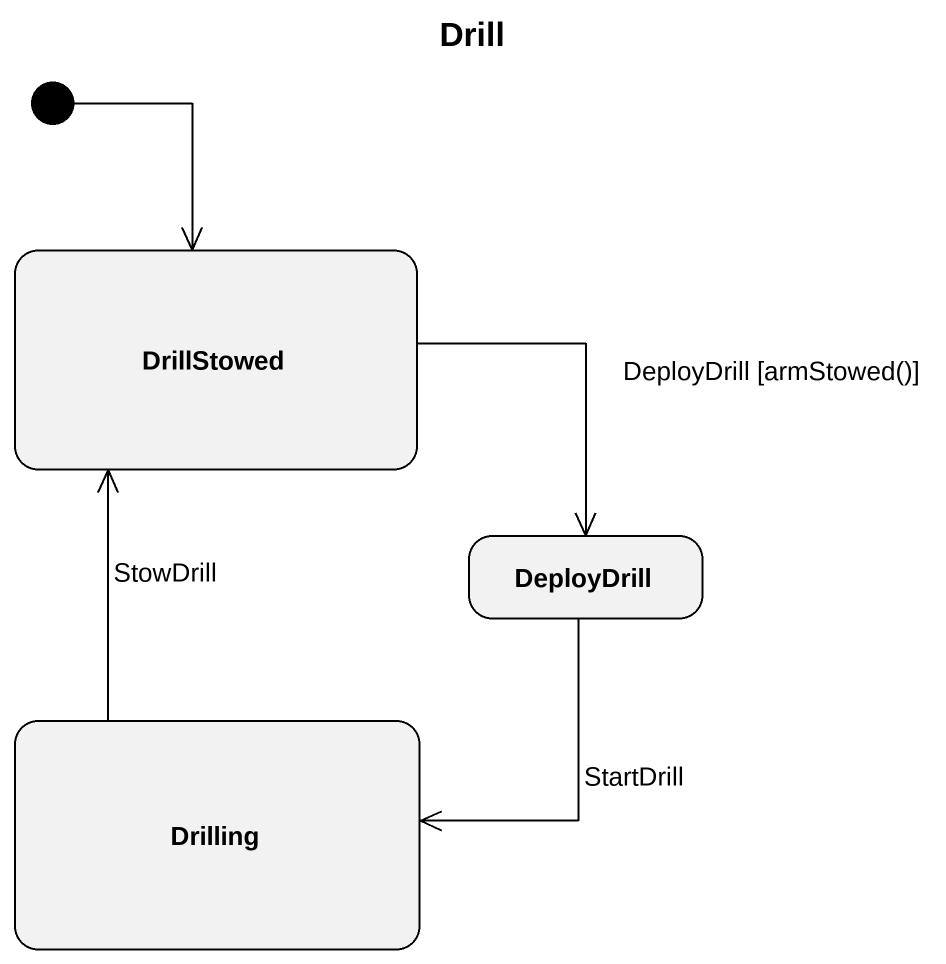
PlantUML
@startuml
title Drill
hide empty description
state DrillStowed
state DeployDrill
state Drilling
[*] --> DrillStowed
DrillStowed -right-> DeployDrill : DeployDrill [armStowed()]
DeployDrill --> Drilling : StartDrill
Drilling -up-> DrillStowed : StowDrill
@enduml
